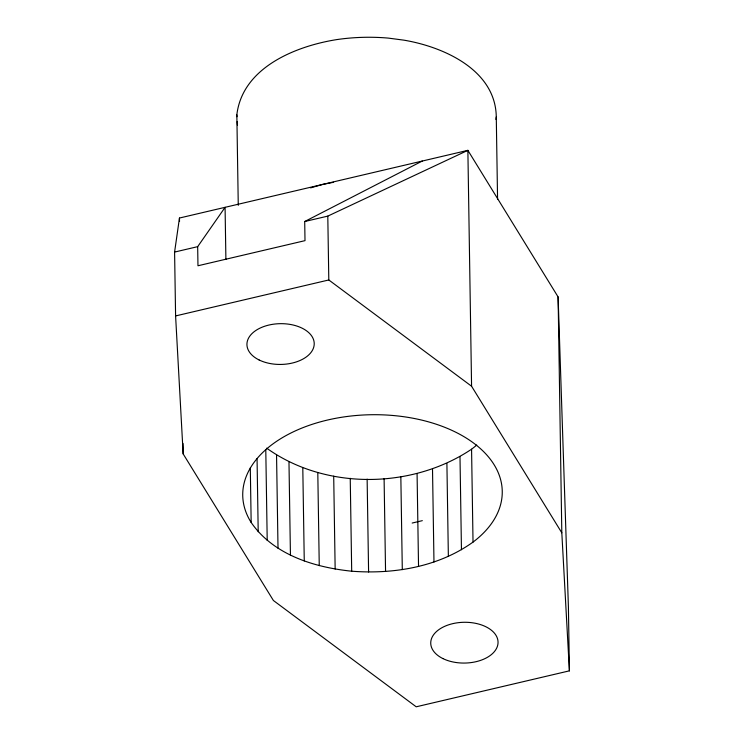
<?xml version="1.0" encoding="UTF-8"?>
<svg xmlns="http://www.w3.org/2000/svg" width="744" height="744" viewBox="0 0 744 744"><rect width="100%" height="100%" fill="white"/><g stroke="black" fill="none" stroke-linecap="round" stroke-linejoin="round"><path stroke-width="1.12" d="M174.589 252.077L179.462 218.029L467.874 150.344L558.102 296.93L568.407 607.002L569.411 670.846L416.203 706.8L273.401 600.501L183.163 453.914L175.593 315.93L174.589 252.077L197.672 246.655L225.079 207.325L225.897 259.451M238.266 205.335L236.843 114.79C242.451 67.49 295.61 46.147 336.744 39.599C353.809 37.098 371.135 36.605 388.322 38.102L403.89 40.157C443.759 46.863 495.634 70.01 496.276 116.929L497.569 199.346M496.276 116.929L495.913 119.459M266.65 448.148C325.426 490.287 411.962 489.161 471.566 449.199A129.782 78.65 -0.9 0 0 476.718 445.052M250.3 467.902L251.165 522.474C273.476 554.857 314.34 567.356 351.698 571.206C393.669 574.396 438.244 567.021 473.026 542.097L471.566 449.199M197.672 246.655L197.969 265.766L305.003 240.647L304.705 221.526L422.257 161.048M304.705 221.526L327.797 216.113L467.874 150.344L471.575 386.229L561.813 532.816L569.411 670.846M310.611 187.879L322.738 184.4L333.563 182.289M175.593 315.93L328.802 279.967L471.575 386.229M412.176 523.041L422.322 520.661M236.843 114.79L236.964 116.724M237.448 125.057L237.215 121.56M558.102 296.93L561.813 532.816M459.997 456.835L461.457 549.742M446.902 463.521L448.362 556.419M432.515 469.12L433.975 562.018M417.077 473.537L418.537 566.444M400.839 476.718L402.299 569.616M384.099 478.587L385.559 571.485M367.136 479.117L368.596 572.015M350.238 478.308L351.698 571.206M333.703 476.16L335.153 569.058M327.797 216.113L328.802 279.967M317.8 472.719L319.25 565.626M302.799 468.05L304.259 560.948M288.979 462.21L290.439 555.117M276.554 455.328L278.014 548.226M265.785 449.822L267.208 540.395M257.061 458.611L258.205 531.765M179.462 218.029L179.518 221.507M182.996 443.452L183.163 453.914M251.165 522.474A129.782 78.65 -0.9 0 1 306.082 426.452A129.782 78.65 -0.9 0 1 470.757 441.015A129.782 78.65 -0.9 0 1 473.026 542.097M259.107 359.966A33.647 20.386 -0.9 0 0 313.745 347.141A33.647 20.386 -0.9 0 0 268.882 325.054A33.647 20.386 -0.9 0 0 259.107 359.966M442.931 658.589A33.647 20.386 -0.9 0 0 497.569 645.764A33.647 20.386 -0.9 0 0 452.696 623.667A33.647 20.386 -0.9 0 0 442.931 658.589"/></g></svg>
